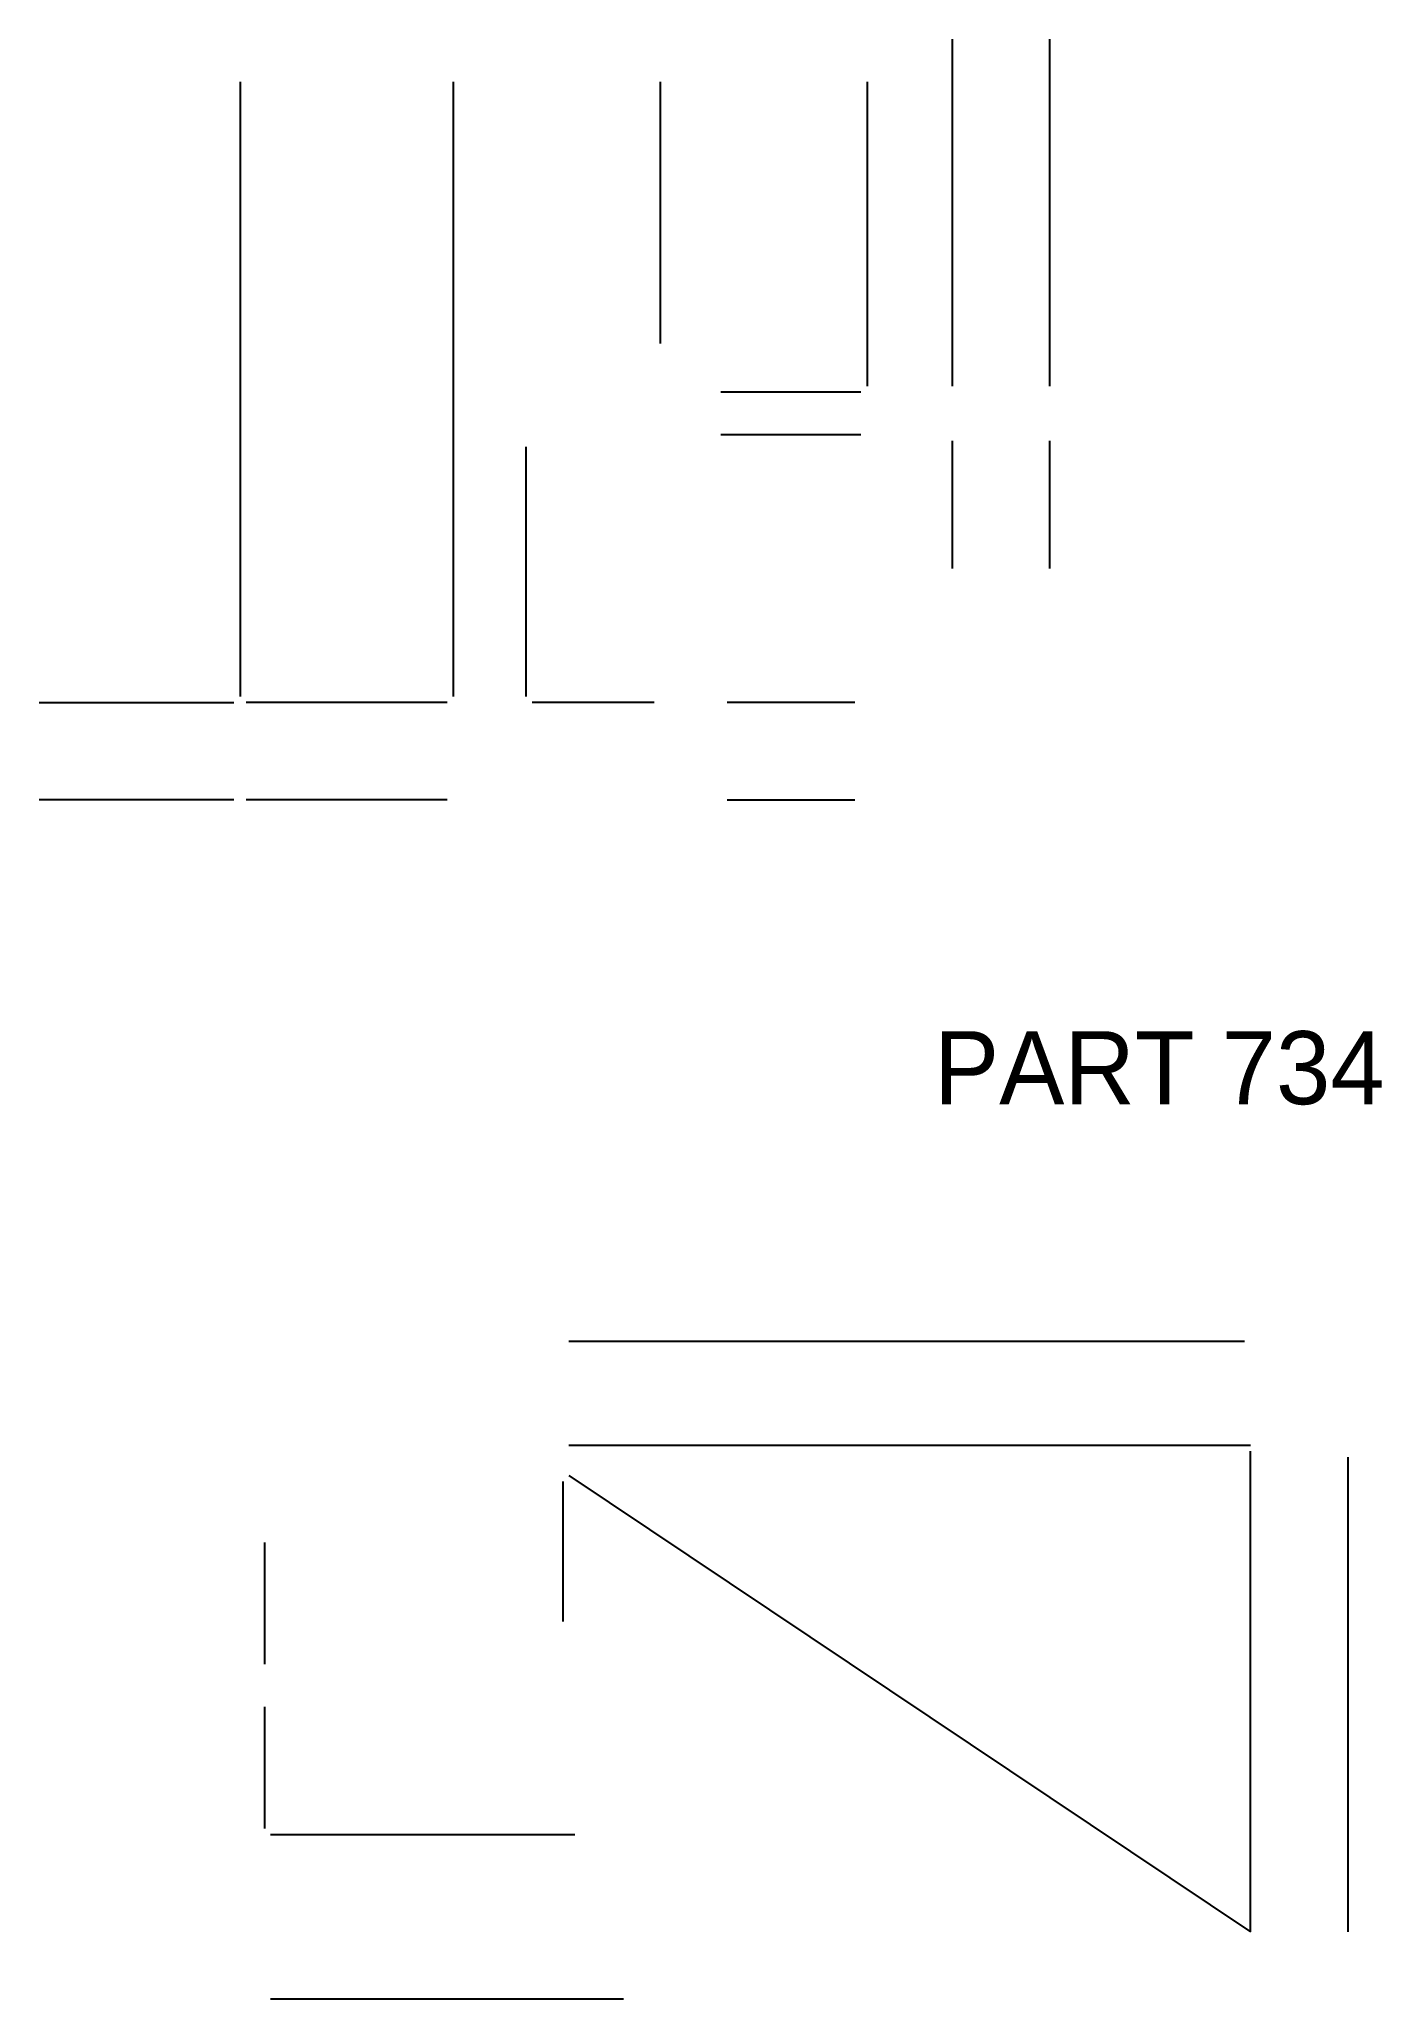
# Model space of a CAD drawing. Header units: millimetres. Extents: x 825 to 1046, y 734 to 1056.
import ezdxf

# ---------------------------------------------------------------- set-up
doc = ezdxf.new("R2010")
doc.units = ezdxf.units.MM
doc.layers.add('ANNOTATIONS', color=3, linetype='Continuous')
doc.layers.add('GEOMETRY', color=7, linetype='Continuous')

msp = doc.modelspace()

# ---------------------------------------------------------------- linework, layer by layer
at = {"layer": 'GEOMETRY'}
for points in [[(975, 1056), (975, 999)], [(991, 999), (991, 1056)], [(858, 1049), (858, 948)], [(893, 1049), (893, 948)], [(927, 1049), (927, 1006)], [(961, 1049), (961, 999)], [(960, 998), (937, 998)], [(905, 948), (905, 989)], [(960, 991), (937, 991)], [(975, 990), (975, 969)], [(991, 969), (991, 990)], [(825, 947), (857, 947)], [(892, 947), (859, 947)], [(926, 947), (906, 947)], [(959, 947), (938, 947)], [(857, 931), (825, 931)], [(892, 931), (859, 931)], [(938, 931), (959, 931)], [(1023, 842), (912, 842)], [(912, 825), (1024, 825)], [(1024, 745), (1024, 824)], [(1040, 823), (1040, 745)], [(911, 819), (911, 796)], [(912, 820), (1024, 745)], [(862, 809), (862, 789)], [(862, 782), (862, 762)], [(863, 761), (913, 761)], [(863, 734), (921, 734)]]:
    msp.add_lwpolyline(points, dxfattribs=at)

# ---------------------------------------------------------------- texts
at = {"layer": 'ANNOTATIONS'}
msp.add_text('PART 734', height=12, dxfattribs=at).set_placement((972, 881))

doc.saveas('drawing.dxf')
